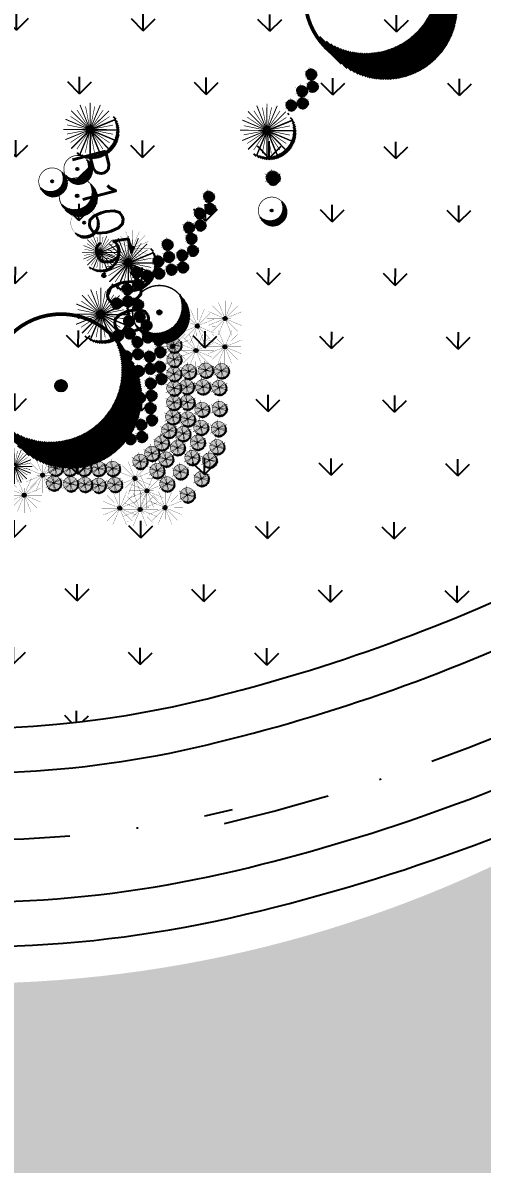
# Model space of a CAD drawing. Header units: millimetres. Extents: x -4430026 to 4783824, y 584 to 9593110.
# Drawn here: x 2369.2 to 2394.9, y 1651.7 to 1715.4 of the extents above; entities that cross this region are included whole.
import ezdxf

# ---------------------------------------------------------------- set-up
doc = ezdxf.new("R2010")
doc.units = ezdxf.units.MM
for name, pattern in [('DASHDOT', [1, 0.5, -0.25, 0, -0.25]), ('DASHED2', [0.375, 0.25, -0.125]), ('HIDDEN', [0.375, 0.25, -0.125]), ('HIDDEN2', [0.1875, 0.125, -0.0625])]:
    doc.linetypes.add(name, pattern=pattern)
for name, color, linetype in [('boundary filipe', 6, 'Continuous'), ('BOUNDARY VERDES', 92, 'Continuous'), ('Calçada', 1, 'Continuous'), ('COTAS', 8, 'Continuous'), ('PAI_aDEL', 72, 'Continuous'), ('PAI_aPRA', 72, 'Continuous'), ('PAI_hAGT', 72, 'Continuous'), ('PAI_hCYC', 72, 'Continuous'), ('PAI_hHEW', 72, 'Continuous'), ('PAI_hMOD', 72, 'Continuous'), ('PAI_hSCH', 72, 'Continuous'), ('PAI_pEUD', 72, 'Continuous'), ('PAI_pEUO', 72, 'Continuous'), ('PAI_pROL', 72, 'Continuous'), ('Projeção', 8, 'HIDDEN2'), ('QUADRA', 4, 'Continuous'), ('QUADRO', 8, 'Continuous'), ('TRANSPLANTADA RETIRADA', 12, 'Continuous')]:
    doc.layers.add(name, color=color, linetype=linetype)
doc.styles.add('ARIAL', font='arial.ttf', dxfattribs={"height": 0.25})
doc.styles.add('ROMANS', font='romans.shx')
doc.dimstyles.new('BOLA100', dxfattribs={"dimscale": 0, "dimtxt": 1.9, "dimasz": 0.18, "dimexe": 0.18, "dimexo": 0.063, "dimgap": 0, "dimtad": 1, "dimzin": 4, "dimdsep": 46, "dimtxsty": 'ROMANS', "dimcen": 0.09, "dimse1": 1, "dimse2": 1, "dimsd1": 1, "dimsd2": 1, "dimclrt": 256, "dimaunit": 1, "dimadec": 4, "dimazin": 0, "dimtfac": 1.2, "dimtix": 1, "dimtmove": 2, "dimatfit": 3, "dimfxl": 1, "dimtvp": 2, "dimtolj": 1, "dimtzin": 4, "dimarcsym": 0})
pattern_1 = [(135, (-4.583360688504172, -6.355571255532368), (-0.07071067811865477, -0.07071067811865475), [])]
pattern_2 = [(135, (-5.711749304183968, -5.473342448377267), (-0.07071067811865477, -0.07071067811865475), [])]

# ---------------------------------------------------------------- blocks, each defined once
blk = doc.blocks.new('HERBÁCEA.PROPOSTA')
at = {"linetype": 'Continuous'}
h = blk.add_hatch(color=62, dxfattribs=at)
h.set_gradient(color1=(153, 204, 0), color2=(214, 255, 153), rotation=45, tint=1, name='INVHEMISPHERICAL')
h.paths.add_polyline_path([(1.370730832554238, 1.401545546286798e-11, 1), (-1.370730832522263, 1.401545546286798e-11, 1)])
h = blk.add_hatch()
h.set_pattern_fill('_USER', color=250, scale=0.1, angle=135, style=0, pattern_type=0)
h.set_pattern_definition([(135, (2.347657517208757, -1.373341377209465), (-0.07071067811865477, -0.07071067811865475), [])])
h.paths.add_polyline_path([(1.630143381594891, -0.2464373997073665, 0.2075074498350588), (1.180310555066292, 0.7907863757973763, -0.1486542126403913), (1.420730832454607, 1.321736609050106e-10, -0.6563044809977713), (-0.9708980061399766, -1.037223775372569, 0.7411680364647207)])
h = blk.add_hatch(color=1)
h.dxf.hatch_style = 1
edge = h.paths.add_edge_path()
edge.add_ellipse((4.092726157978177e-12, 1.918465386552271e-12), major_axis=(0.05344804835450918, 0.05344804835450918), ratio=0.9999999994549118, start_angle=274.0370076065344, end_angle=454.0370076065344)
edge.add_ellipse((4.092726157978177e-12, 1.918465386552271e-12), major_axis=(0.05344804835450918, 0.05344804835450918), ratio=0.9999999994549118, start_angle=94.03700760653437, end_angle=274.0370076065344)
at = {"color": 98, "const_width": 0.08539512745788894}
for points in [[(3.410605131648481e-12, 2.245315045001917e-12), (-1.652824297163761, 0.7642446882133243)], [(3.410605131648481e-12, 2.017941369558685e-12), (-1.575721351692437, -0.9126885134436122)], [(3.410605131648481e-12, 2.245315045001917e-12), (-1.523260446510903, 0.3028927026570898)], [(3.410605131648481e-12, 2.017941369558685e-12), (-1.123779047769176, -1.072001412787898)], [(3.410605131648481e-12, 2.131628207280301e-12), (-0.5765647877838092, 1.442095497089753)], [(3.410605131648481e-12, 2.131628207280301e-12), (-0.2604488497665898, 1.802238745956373)], [(3.410605131648481e-12, 3.041122909053229e-12), (1.170220639441823, 1.021102361310767)], [(3.410605131648481e-12, 3.041122909053229e-12), (1.614652016166019, 0.8419008061951843)], [(3.410605131648481e-12, 2.160049916710705e-12), (0.1023823067559988, -1.818080296362496)], [(3.410605131648481e-12, 2.160049916710705e-12), (0.4486838805416937, -1.486858820660075)], [(3.410605131648481e-12, 2.131628207280301e-12), (1.74345344972312, -0.5256121853834941)], [(3.410605131648481e-12, 2.131628207280301e-12), (1.550649187059889, -0.08691073533842086)]]:
    blk.add_lwpolyline(points, dxfattribs=at)
at = {"color": 86, "linetype": 'DASHED2', "const_width": 0.1}
blk.add_lwpolyline([(-0.8658173642270413, 1.126426380345094, 0.8334990166775307), (0.4104475289861966, -1.360150331574204, 1.199761463410221), (-0.8658173642270413, 1.126426380345094, -2.592304421398197)], format="xyb", dxfattribs=at)
at = {"color": 1}
blk.add_circle((4.092726157978177e-12, 1.918465386552271e-12), 0.07558695486553682, dxfattribs=at)
blk = doc.blocks.new('PALMEIRA_PROPOSTA')
at = {"linetype": 'Continuous'}
h = blk.add_hatch(dxfattribs=at)
h.set_pattern_fill('_USER', color=250, scale=0.1680349678048515, angle=315, style=0, pattern_type=0)
h.set_pattern_definition([(315, (-2.759752643576576, -4.606280417879745), (0.1188186652112737, 0.1188186652112736), [])])
h.paths.add_polyline_path([(4.606280417880498, -0.4062804178796711, 0.2167655817345071), (3.166033061457028, 2.759752643582601, -0.1811803007978053), (4.200000000000045, 0, -0.643701983375483), (-2.759752643576576, -3.166033061462272, 0.6932216010114453)])
blk.add_hatch(color=1, dxfattribs=at).paths.add_polyline_path([(-0.4, 0, 1), (0.4, 0, 1)])
at = {"color": 98, "linetype": 'Continuous', "const_width": 0.15}
for points in [[(-1.607270415933272, 3.880294036547411), (-0.1530733729459826, 0.3695518130044917)], [(0, 4.199999999999967), (0, 0.3999999999999986)], [(1.607270415933272, 3.880294036547468), (0.1530733729459826, 0.3695518130045699)], [(-2.969848480983501, 2.969848480983444), (-0.2828427124745758, 0.2828427124746327)], [(2.969848480983728, 2.969848480983558), (0.2828427124745758, 0.2828427124746327)], [(-4.200000000000045, -5.684341886080801e-14), (-0.4000000000000909, -5.684341886080801e-14)], [(-3.880294036547411, 1.607270415933158), (-0.3695518130045912, 0.1530733729458476)], [(3.880294036547639, 1.607270415933669), (0.3695518130043638, 0.1530733729463094)], [(4.200000000000045, -5.684341886080801e-14), (0.4000000000000909, -5.684341886080801e-14)], [(-3.880294036547184, -1.607270415933499), (-0.3695518130043638, -0.1530733729461531)], [(-2.969848480983501, -2.969848480983558), (-0.2828427124745758, -0.2828427124746327)], [(-1.607270415933272, -3.880294036547411), (-0.1530733729459826, -0.3695518130044917)], [(0, -4.199999999999967), (0, -0.3999999999999986)], [(1.607270415933726, -3.880294036547241), (0.1530733729464373, -0.3695518130043425)], [(2.969848480983501, -2.969848480983558), (0.2828427124745758, -0.2828427124746327)], [(3.880294036547639, -1.607270415933101), (0.3695518130045912, -0.1530733729458404)]]:
    blk.add_lwpolyline(points, dxfattribs=at)
at = {"color": 96, "linetype": 'Continuous', "const_width": 0.1}
for points in [[(-0.7218341914597204, 3.628905537491853), (-0.07803612880638866, 0.3923141121612517)], [(0.7218341914597204, 3.628905537491853), (0.07803612880638866, 0.3923141121612517)], [(-3.076437565519427, 2.055609862172389), (-0.3325878449209085, 0.2222280932077751)], [(-2.055609862172332, 3.07643756551937), (-0.222228093207832, 0.3325878449209654)], [(2.05560986217256, 3.07643756551937), (0.222228093207832, 0.3325878449209654)], [(3.076437565519427, 2.055609862172389), (0.3325878449209085, 0.2222280932078888)], [(-3.628905537491846, 0.7218341914596635), (-0.3923141121613298, 0.07803612880633182)], [(3.628905537491846, 0.7218341914596635), (0.3923141121613298, 0.07803612880633182)], [(-3.628905537491846, -0.7218341914597772), (-0.3923141121613298, -0.0780361288064455)], [(-3.076437565519427, -2.055609862172503), (-0.3325878449209085, -0.2222280932078888)], [(-2.055609862172332, -3.076437565519484), (-0.222228093207832, -0.3325878449209654)], [(-0.7218341914597204, -3.628905537491853), (-0.07803612880638866, -0.3923141121612517)], [(0.7218341914597204, -3.628905537491853), (0.07803612880638866, -0.3923141121612517)], [(2.055609862172332, -3.07643756551937), (0.222228093207832, -0.3325878449209654)], [(3.076437565519427, -2.055609862172389), (0.3325878449209085, -0.2222280932077751)], [(3.628905537491846, -0.7218341914597772), (0.3923141121613298, -0.0780361288064455)]]:
    blk.add_lwpolyline(points, dxfattribs=at)
at = {"color": 98, "linetype": 'Continuous', "true_color": 0x001a00, "const_width": 0.15}
for points in [[(4.202124618651624, -0.06979593471066892), (0.4021246186516692, -0.06979593471066892)], [(3.915288052638743, 1.522220272488596), (0.4045458290954684, 0.06802322950123596)], [(-2.920891963595523, -3.022992908696779), (-0.2338861950865976, -0.3359871401878536)], [(-1.542341798166262, -3.9104686694983), (-0.08814475517897336, -0.3997264459553804)], [(0.07054112755872666, -4.199999999999967), (0.07054112755872666, -0.3999999999999986)], [(1.682805993431657, -3.847883843890031), (0.228608950444368, -0.3371416203471327)], [(2.91985880070979, -3.019590013364777), (0.2328530322008646, -0.3325842448558518)], [(3.85491508766404, -1.667666406111209), (0.344172864120992, -0.2134693631239486)]]:
    blk.add_lwpolyline(points, dxfattribs=at)
at = {"color": 1, "linetype": 'Continuous'}
blk.add_circle((0, 0), 0.4, dxfattribs=at)
blk = doc.blocks.new('PALMEIRA RETIRADA')
at = {"layer": 'TRANSPLANTADA RETIRADA', "linetype": 'Continuous'}
blk.add_hatch(color=256, dxfattribs=at).paths.add_polyline_path([(-0.4, 0, 1), (0.4, 0, 1)])
at = {"layer": 'TRANSPLANTADA RETIRADA', "linetype": 'HIDDEN', "const_width": 0.05}
for points in [[(-2.969848480983501, 2.969848480983444), (-0.2828427124745758, 0.2828427124746327)], [(-1.607270415933272, 3.880294036547411), (-0.1530733729459826, 0.3695518130044917)], [(0, 4.199999999999967), (0, 0.3999999999999986)], [(1.607270415933272, 3.880294036547468), (0.1530733729459826, 0.3695518130045699)], [(2.969848480983728, 2.969848480983558), (0.2828427124745758, 0.2828427124746327)], [(-4.200000000000045, -5.684341886080801e-14), (-0.4000000000000909, -5.684341886080801e-14)], [(-3.880294036547411, 1.607270415933158), (-0.3695518130045912, 0.1530733729458476)], [(3.880294036547639, 1.607270415933669), (0.3695518130043638, 0.1530733729463094)], [(4.200000000000045, -5.684341886080801e-14), (0.4000000000000909, -5.684341886080801e-14)], [(-3.880294036547184, -1.607270415933499), (-0.3695518130043638, -0.1530733729461531)], [(-2.969848480983501, -2.969848480983558), (-0.2828427124745758, -0.2828427124746327)], [(-1.607270415933272, -3.880294036547411), (-0.1530733729459826, -0.3695518130044917)], [(0, -4.199999999999967), (0, -0.3999999999999986)], [(1.607270415933726, -3.880294036547241), (0.1530733729464373, -0.3695518130043425)], [(2.969848480983501, -2.969848480983558), (0.2828427124745758, -0.2828427124746327)], [(3.880294036547639, -1.607270415933101), (0.3695518130045912, -0.1530733729458404)]]:
    blk.add_lwpolyline(points, dxfattribs=at)
at = {"layer": 'TRANSPLANTADA RETIRADA', "linetype": 'Continuous'}
blk.add_circle((0, 0), 0.4, dxfattribs=at)
blk = doc.blocks.new('ÁRVORE RETIRADA')
at = {"layer": 'TRANSPLANTADA RETIRADA'}
h = blk.add_hatch(dxfattribs=at)
h.set_pattern_fill('_USER', color=256, scale=0.1, angle=135, style=0, pattern_type=0)
h.set_pattern_definition(pattern_1)
h.paths.add_polyline_path([(6.0484811152985, -0.5150504994281135, 0.2047915192642046), (4.243467699661096, 3.70707730625513, -0.6060945436458858), (-0.5478533480372789, -5.473342448377267, -0.1930464130360828), (-4.583360688504172, -3.854949497956127, 0.7340404486873368)])
h = blk.add_hatch(color=256, dxfattribs=at)
h.dxf.hatch_style = 1
h.paths.add_polyline_path([(-1.023574025393461, 0.3671783077271442, 1), (-0.07213267068109552, 0.3671783077271442, 1)])
at = {"layer": 'TRANSPLANTADA RETIRADA', "linetype": 'DASHED2', "const_width": 0.1}
blk.add_lwpolyline([(-0.5478533480372789, 6.207699063831555, 0.9999999999999999), (-0.5478533480372789, -5.473342448377267, 0.9999999999999999), (-0.5478533480372789, 6.207699063831555, -3.167262399809778)], format="xyb", dxfattribs=at)
at = {"layer": 'TRANSPLANTADA RETIRADA'}
blk.add_circle((-0.547853348037278, 0.3671783077271442), 0.4757206773561826, dxfattribs=at)
blk = doc.blocks.new('ÁRVORE PROPOSTA')
h = blk.add_hatch()
h.set_pattern_fill('_USER', color=86, scale=0.1, angle=135, style=0, pattern_type=0)
h.set_pattern_definition(pattern_2)
h.paths.add_polyline_path([(3.733693777297503, 4.339587767491594, -0.1221331308694917), (4.410318577255339, 1.61087721915915, -0.6818015880626355), (-5.711749304183968, -2.361532240604674, 0.2780158331345322), (-0.5478533480372789, -5.473342448377267, 0.65472501460559)])
h = blk.add_hatch()
h.set_pattern_fill('_USER', color=250, scale=0.1, angle=135, style=0, pattern_type=0)
h.set_pattern_definition(pattern_1)
h.paths.add_polyline_path([(6.0484811152985, -0.5150504994281135, 0.2047915192642046), (4.243467699661096, 3.70707730625513, -0.6060945436458858), (-0.5478533480372789, -5.473342448377267, -0.1930464130360828), (-4.583360688504172, -3.854949497956127, 0.7340404486873368)])
h = blk.add_hatch(color=1)
h.dxf.hatch_style = 1
h.paths.add_polyline_path([(-1.023574025393461, 0.3671783077271442, 1), (-0.07213267068109552, 0.3671783077271442, 1)])
at = {"color": 98, "linetype": 'DASHED2', "ltscale": 0.5, "const_width": 0.3}
blk.add_lwpolyline([(-0.5478533480372789, 6.207699063831555, 0.9999999999999999), (-0.5478533480372789, -5.473342448377267, 0.9999999999999999), (-0.5478533480372789, 6.207699063831555, -3.167262399809778)], format="xyb", dxfattribs=at)
at = {"color": 1}
blk.add_circle((-0.547853348037278, 0.3671783077271442), 0.4757206773561826, dxfattribs=at)
blk = doc.blocks.new('ÁRVORE RELOCADA')
h = blk.add_hatch()
h.set_pattern_fill('_USER', color=86, scale=0.1, angle=135, style=0, pattern_type=0)
h.set_pattern_definition(pattern_2)
h.paths.add_polyline_path([(3.733693777297503, 4.339587767491594, -0.1221331308694917), (4.410318577255339, 1.61087721915915, -0.6818015880626355), (-5.711749304183968, -2.361532240604674, 0.2780158331345322), (-0.5478533480372789, -5.473342448377267, 0.65472501460559)])
h = blk.add_hatch()
h.set_pattern_fill('_USER', color=250, scale=0.1, angle=135, style=0, pattern_type=0)
h.set_pattern_definition(pattern_1)
h.paths.add_polyline_path([(6.0484811152985, -0.5150504994281135, 0.2047915192642046), (4.243467699661096, 3.70707730625513, -0.6060945436458858), (-0.5478533480372789, -5.473342448377267, -0.1930464130360828), (-4.583360688504172, -3.854949497956127, 0.7340404486873368)])
at = {"color": 98, "linetype": 'DASHED2', "ltscale": 0.5, "const_width": 0.3}
blk.add_lwpolyline([(-0.5478533480372789, 6.207699063831555, 0.9999999999999999), (-0.5478533480372789, -5.473342448377267, 0.9999999999999999), (-0.5478533480372789, 6.207699063831555, -3.167262399809778)], format="xyb", dxfattribs=at)
at = {"color": 1}
blk.add_circle((-0.547853348037278, 0.3671783077271442), 0.4757206773561826, dxfattribs=at)
blk = doc.blocks.new('PALMEIRA TRANSPLANTADA')
at = {"color": 98, "linetype": 'Continuous', "const_width": 0.03569382278166788}
for points in [[(-0.7067016357909779, 0.7067016357908571), (-0.0673049176944005, 0.06730491769437208)], [(-0.3824641692569912, 0.9233501845419099), (-0.03642515897695375, 0.08793811281351083)], [(0, 0.9994270378866901), (0, 0.09518352741778102)], [(0.3824641692569912, 0.923350184541917), (0.03642515897695375, 0.08793811281352504)], [(0.7067016357909779, 0.7067016357908855), (0.0673049176944005, 0.06730491769437208)], [(-0.9994270378867895, -1.4210854715202e-14), (-0.09518352741770286, -1.4210854715202e-14)], [(-0.9233501845419596, 0.382464169256906), (-0.08793811281361741, 0.03642515897681164)], [(0.9233501845419596, 0.3824641692570268), (0.08793811281339003, 0.03642515897691823)], [(0.9994270378867895, -1.4210854715202e-14), (0.09518352741770286, -1.4210854715202e-14)], [(-0.9233501845419596, -0.3824641692569841), (-0.08793811281339003, -0.0364251589768827)], [(-0.7067016357909779, -0.7067016357908855), (-0.0673049176944005, -0.06730491769437208)], [(-0.3824641692569912, -0.9233501845419099), (-0.03642515897695375, -0.08793811281351083)], [(0, -0.9994270378866901), (0, -0.09518352741778102)], [(0.3824641692569912, -0.9233501845418672), (0.03642515897695375, -0.0879381128134753)], [(0.7067016357909779, -0.7067016357908855), (0.0673049176944005, -0.06730491769437208)], [(0.9233501845419596, -0.3824641692568918), (0.08793811281361741, -0.03642515897680454)]]:
    blk.add_lwpolyline(points, dxfattribs=at)
at = {"color": 96, "linetype": 'Continuous', "const_width": 0.02379588185444526}
for points in [[(-0.4891504941908806, 0.7320654484167619), (-0.05288113450706078, 0.07914221063963822)], [(-0.1717668113847139, 0.8635300743109795), (-0.01856938501464356, 0.09335460262821016)], [(0.1717668113847139, 0.8635300743109795), (0.01856938501464356, 0.09335460262821016)], [(0.4891504941908806, 0.7320654484167619), (0.05288113450706078, 0.07914221063963822)], [(-0.8635300743110292, 0.1717668113847282), (-0.09335460262832385, 0.01856938501453698)], [(-0.7320654484167335, 0.4891504941908664), (-0.07914221063970217, 0.05288113450711052)], [(0.7320654484167335, 0.4891504941908664), (0.07914221063970217, 0.05288113450713894)], [(0.8635300743110292, 0.1717668113847282), (0.09335460262832385, 0.01856938501453698)], [(-0.8635300743110292, -0.1717668113847566), (-0.09335460262832385, -0.0185693850145654)], [(-0.7320654484167335, -0.4891504941908948), (-0.07914221063970217, -0.05288113450713894)], [(-0.4891504941908806, -0.7320654484167903), (-0.05288113450706078, -0.07914221063963822)], [(-0.1717668113847139, -0.8635300743109795), (-0.01856938501464356, -0.09335460262821016)], [(0.1717668113847139, -0.8635300743109795), (0.01856938501464356, -0.09335460262821016)], [(0.4891504941908806, -0.7320654484167619), (0.05288113450706078, -0.07914221063963822)], [(0.7320654484167335, -0.4891504941908664), (0.07914221063970217, -0.05288113450711052)], [(0.8635300743110292, -0.1717668113847566), (0.09335460262832385, -0.0185693850145654)]]:
    blk.add_lwpolyline(points, dxfattribs=at)
at = {"color": 98, "linetype": 'Continuous', "true_color": 0x001a00, "const_width": 0.03569382278166788}
for points in [[(0.9999326096308323, -0.01660855816295737), (0.09568909916197299, -0.01660855816295737)], [(0.9316773192672372, 0.3622257376058045), (0.09626524753866761, 0.01618672732568882)], [(-0.695052000753094, -0.7193478210217421), (-0.05565528265674402, -0.07995110292522867)], [(-0.3670138320833303, -0.9305305045489121), (-0.0209748218032928, -0.09511843282051302)], [(0.01678588337267684, -0.9994270378866901), (0.01678588337267684, -0.09518352741778102)], [(0.4004385260366234, -0.9156378933883573), (0.0543995157563586, -0.08022582165996539)], [(0.6948061505336227, -0.7185380720689096), (0.05540943243704533, -0.07914135397239619)], [(0.9173110398496647, -0.3968359277244957), (0.08189896812132247, -0.05079691744440851)]]:
    blk.add_lwpolyline(points, dxfattribs=at)
at = {"color": 1, "linetype": 'Continuous'}
blk.add_circle((0, 0), 0.09518352741778102, dxfattribs=at)
blk = doc.blocks.new('*D13830')
at = {"layer": 'DEFPOINTS', "color": 0, "linetype": 'ByBlock'}
for p in [(2313.498413841652, 1826.965987611922), (2313.498413841652, 1826.965987611922), (2325.735275233671, 1815.458537319741), (2469.54940471837, 1750.140164927252), (2421.146147591151, 1690.391483778354)]:
    blk.add_point(p, dxfattribs=at)
at = {"layer": 'COTAS', "linetype": 'ByBlock', "insert": (2325.676633990672, 1817.110155088195), "char_height": 1.9, "attachment_point": 5, "rotation": 51.01675647348165, "style": 'ROMANS'}
blk.add_mtext('\\A1;25°32\'36"', dxfattribs=at)
blk = doc.blocks.new('*D13832')
at = {"layer": 'DEFPOINTS', "color": 0, "linetype": 'ByBlock'}
for p in [(2356.194095674213, 1772.891368341893), (2366.084057769082, 1731.262910081786), (2363.247039493007, 1720.987384943292), (2335.133841922003, 1677.295111292293), (2380.464141940018, 1670.734798047783)]:
    blk.add_point(p, dxfattribs=at)
at = {"layer": 'COTAS', "linetype": 'ByBlock', "insert": (2364.719212865974, 1721.832136484662), "char_height": 1.9, "attachment_point": 5, "rotation": 351.76518691993925, "style": 'ROMANS'}
blk.add_mtext('\\A1;43°11\'54"', dxfattribs=at)
blk = doc.blocks.new('*D13834')
at = {"layer": 'DEFPOINTS', "color": 0, "linetype": 'ByBlock'}
for p in [(2356.194095674214, 1772.891368341892), (2382.387961083772, 1671.211078143121)]:
    blk.add_point(p, dxfattribs=at)
at = {"layer": 'COTAS', "linetype": 'ByBlock', "insert": (2374.160064748373, 1703.150422490664), "char_height": 1.9, "attachment_point": 5, "rotation": 284.4458786804204, "style": 'ROMANS'}
blk.add_mtext('\\A1;R105.00', dxfattribs=at)
blk = doc.blocks.new('*D13836')
at = {"layer": 'DEFPOINTS', "color": 0, "linetype": 'ByBlock'}
for p in [(2313.635036900101, 1826.948435553001), (2424.147150045517, 1692.808535269224)]:
    blk.add_point(p, dxfattribs=at)
at = {"layer": 'COTAS', "linetype": 'ByBlock', "insert": (2405.11880350582, 1715.905193497468), "char_height": 1.9, "attachment_point": 5, "rotation": 309.48364671104315, "style": 'ROMANS'}
blk.add_mtext('\\A1;R173.80', dxfattribs=at)
blk = doc.blocks.new('*D13840')
at = {"layer": 'DEFPOINTS', "color": 0, "linetype": 'ByBlock'}
for p in [(2355.91375582339, 1759.622127947549), (2462.720606321144, 1753.501515720578), (2403.111678363933, 1634.245605662783), (2401.871396971755, 1627.749920416366), (2401.871396971755, 1627.749920416366)]:
    blk.add_point(p, dxfattribs=at)
at = {"layer": 'COTAS', "linetype": 'ByBlock', "insert": (2402.317717952904, 1635.481034809188), "char_height": 1.9, "attachment_point": 5, "rotation": 356.69595420541566, "style": 'ROMANS'}
blk.add_mtext('\\A1;45°2\'6"', dxfattribs=at)
blk = doc.blocks.new('*D8672')
at = {"layer": 'DEFPOINTS', "color": 0, "linetype": 'ByBlock'}
for p in [(2355.91375582339, 1759.622127947549), (2462.720606321144, 1753.501515720578), (2403.111678363933, 1634.245605662783), (2401.871396971755, 1627.749920416366), (2401.871396971755, 1627.749920416366)]:
    blk.add_point(p, dxfattribs=at)
at = {"layer": 'COTAS', "linetype": 'ByBlock', "insert": (2402.317717952904, 1635.481034809188), "char_height": 1.9, "attachment_point": 5, "rotation": 356.69595420541566, "style": 'ROMANS'}
blk.add_mtext('\\A1;45°2\'6"', dxfattribs=at)

msp = doc.modelspace()

# ---------------------------------------------------------------- hatches: boundary and pattern name
at = {"layer": 'BOUNDARY VERDES'}
h = msp.add_hatch(dxfattribs=at)
h.set_pattern_fill('GRASS', color=256, scale=4.999999999999999, angle=-0.271419311709254, style=0)
h.set_pattern_definition([(89.72858068829075, (2280.283722683503, 1676.523522684484), (-3.518745905737032, 3.55224256458761), [0.9374999999999998, -6.133567814999997]), (44.72858068829074, (2280.283722683503, 1676.523522684484), (-3.518745906665342, 3.552242565524756), [0.9375, -4.0625]), (134.7285806882907, (2280.283722683503, 1676.523522684484), (-3.552242565524756, -3.518745906665342), [0.9375, -4.0625])])
edge = h.paths.add_edge_path()
edge.add_arc((2287.467935008624, 1720.770111424409), 6.999999999998331, 109.5127114818117, 240.1659820360197)
edge.add_line((2283.985511393603, 1714.697819784054), (2338.616265537033, 1683.367402932646))
edge.add_arc((2366.084057769093, 1731.262910081803), 55.21285371341072, 240.1659820360033, 283.3643918039398)
edge.add_arc((2356.194095685964, 1772.891368348577), 98.00000000378839, 283.3643917963553, 308.2133125277693)
edge.add_arc((2313.635036900899, 1826.948435552323), 166.7999999989987, 308.2133125354215, 330.2663390335434)
edge.add_arc((2455.86917561776, 1745.708729846647), 2.999999999999443, 330.2663390334639, 424.8375860848474)
edge.add_arc((2402.083193093478, 1631.212799421599), 129.4999999999985, 64.83758608479731, 109.223542708605)
edge.add_arc((7498.464058640437, -12984.26011033184), 15608.03824824714, 109.2235427086012, 109.5127114817995)
at = {"layer": 'QUADRO'}
h = msp.add_hatch(dxfattribs=at)
h.set_pattern_fill('SWAMP', color=256, scale=3, angle=-0.271419311709254, style=0)
h.set_pattern_definition([(359.7285806882908, (2314.962289459278, 1512.184242260579), (1.512290627846155, 2.590941343353896), [0.3749999999999999, -2.624999999999999]), (89.72858068829075, (2315.149787355466, 1512.183354046281), (-1.487675711180358, 2.605152772129847), [0.1874999999999999, -5.008652417999998]), (89.72858068829075, (2315.196661829514, 1512.183131992706), (-1.487675711180358, 2.605152772129847), [0.15, -5.046152417999998]), (89.72858068829075, (2315.102912881419, 1512.183576099855), (-1.487675711180358, 2.605152772129847), [0.15, -5.046152417999998]), (59.72858068829074, (2315.243536303561, 1512.182909939132), (-1.487675709136776, 2.605152773296837), [0.12, -2.879999999999999]), (119.7285806882907, (2315.056038407371, 1512.18379815343), (-2.999966336982931, 0.01421142994294143), [0.1199999999999999, -2.879999999999998])])
edge = h.paths.add_edge_path()
edge.add_arc((2414.736790952002, 1654.181949647824), 3.5, 359.7285806792682, 390.4099394316463)
edge.add_line((2417.755281502649, 1655.953591483991), (2408.506870191743, 1671.710863400122))
edge.add_arc((2405.4883796411, 1669.939221563948), 3.499999999999661, 30.40993943179422, 122.7945249748102)
edge.add_arc((2365.969663456599, 1731.273136269708), 69.46285371341256, 239.88824450626572, 302.79452497481094, ccw=False)
edge.add_arc((2329.365058411116, 1668.156728644835), 3.500000000000169, 59.88824450630291, 150.1659820358404)
edge.add_line((2326.328912590943, 1669.897940452356), (2316.08040006364, 1652.027639815429))
edge.add_arc((2319.116545883818, 1650.286428007916), 3.500000000000008, 150.1659820359734, 179.7285806796255)
edge.add_line((2315.616585154955, 1650.303008008684), (2314.98081466465, 1516.094826721756))
edge.add_arc((2318.480775393512, 1516.078246720988), 3.5, 179.7285806796255, 269.4824635404759)
edge.add_line((2318.449161320153, 1512.57838950242), (2414.04686182455, 1511.714859212961))
edge.add_arc((2414.078475897912, 1515.214716431527), 3.499999999997816, 269.482463540446, 359.7285806792682)
edge.add_line((2417.578436626773, 1515.198136430737), (2418.236751680863, 1654.165369647034))

# ---------------------------------------------------------------- linework, layer by layer
at = {"layer": 'boundary filipe', "elevation": 2.439200347918005}
msp.add_lwpolyline([(2314.964305731651, 1512.609868066645), (2315.620959991332, 1651.226515535691), (2329.171304025516, 1674.854209894225, 0.2060179376468679), (2381.666087088535, 1665.675615518957, 0.06060371222541757), (2406.629182329008, 1674.910033206917), (2418.241300110882, 1655.125521980079), (2417.561785252286, 1511.683109047119), (2314.964305731651, 1512.609868066645)], format="xyb", close=True, dxfattribs=at)
msp.add_lwpolyline([(2314.964305731651, 1512.609868066645), (2315.620959991332, 1651.226515535691), (2329.171304025516, 1674.854209894225, 0.2060179376468679), (2381.666087088535, 1665.675615518957, 0.06060371222541757), (2406.629182329008, 1674.910033206917), (2418.241300110882, 1655.125521980079), (2417.561785252286, 1511.683109047119), (2314.964305731651, 1512.609868066645)], format="xyb", close=True, dxfattribs=at)
at = {"layer": 'Calçada'}
for centre, radius, start, end in [((2356.194095686296, 1772.891368347884, 2.439200347918005), 100.5000000030376, 283.3643917964409, 308.2133125278972), ((2366.084057769091, 1731.262910081803, 2.439200347918005), 57.71285371340983, 240.1659820359947, 283.3643918039456), ((2366.084057769091, 1731.262910081803, 2.439200347918005), 57.71285371340983, 240.1659820359947, 283.3643918039456), ((2356.194095686296, 1772.891368347884, 2.439200347918005), 107.7000000030376, 283.3643917964409, 295.5665347045679), ((2366.084057769091, 1731.262910081803, 2.439200347918005), 64.91285371340982, 239.7959252417139, 283.3643918039456), ((2366.084057769091, 1731.262910081803, 2.439200347918005), 64.91285371340982, 239.7959252417139, 283.3643918039456)]:
    msp.add_arc(centre, radius, start, end, dxfattribs=at)
at = {"layer": 'Projeção', "linetype": 'DASHDOT', "ltscale": 12}
msp.add_arc((2356.194095674218, 1772.891368341891, 2.439200347918005), 104.9999999999992, 283.3643918039456, 308.2133125353145, dxfattribs=at)
at = {"layer": 'Projeção', "linetype": 'DASHDOT', "ltscale": 15}
msp.add_arc((2366.531797948167, 1732.043633292704, 2.439200347918005), 62.21285371340987, 240.1659820359947, 283.3643918039456, dxfattribs=at)
msp.add_arc((2366.531797948167, 1732.043633292704, 2.439200347918005), 62.21285371340987, 240.1659820359947, 283.3643918039456, dxfattribs=at)
at = {"layer": 'QUADRA', "elevation": 2.439200347918005}
for points in [[(2285.129823128825, 1727.368083297456, 0.641084863919711), (2283.985511393603, 1714.697819784054), (2338.616265537033, 1683.367402932646, 0.1907530110363644), (2378.846138855735, 1677.545236067412, 0.1088507454420187), (2416.816010797485, 1695.891476082717, 0.09652257033183735), (2458.474196473394, 1744.220823148728, 0.4377793754152368), (2457.144732515567, 1748.424048354751, 0.1961285663192839), (2359.444714478535, 1753.492029634268, 0.001261737466119218)], [(2285.129823128825, 1727.368083297456, 0.641084863919711), (2283.985511393603, 1714.697819784054), (2338.616265537033, 1683.367402932646, 0.1907530110363644), (2378.846138855735, 1677.545236067412, 0.1088507454420187), (2416.816010797485, 1695.891476082717, 0.09652257033183735), (2458.474196473394, 1744.220823148728, 0.4377793754152368), (2457.144732515567, 1748.424048354751, 0.1961285663192839), (2359.444714478535, 1753.492029634268, 0.001261737466119218)], [(2314.964305731651, 1512.609868066645), (2315.620959991332, 1651.226515535691), (2329.171304025516, 1674.854209894225, 0.2060179376468679), (2381.666087088535, 1665.675615518957, 0.06060371222541757), (2406.629182329008, 1674.910033206917), (2418.241300110882, 1655.125521980079), (2417.561785252286, 1511.683109047119), (2314.964305731651, 1512.609868066645)], [(2314.964305731651, 1512.609868066645), (2315.620959991332, 1651.226515535691), (2329.171304025516, 1674.854209894225, 0.2060179376468679), (2381.666087088535, 1665.675615518957, 0.06060371222541757), (2406.629182329008, 1674.910033206917), (2418.241300110882, 1655.125521980079), (2417.561785252286, 1511.683109047119), (2314.964305731651, 1512.609868066645)]]:
    msp.add_lwpolyline(points, format="xyb", close=True, dxfattribs=at)

# ---------------------------------------------------------------- block references
at = {"xscale": 0.2380952380953897, "yscale": 0.2380952380954113, "zscale": 0.2380952380954113, "rotation": 359.7285806882895}
msp.add_blockref('PALMEIRA RETIRADA', (2375.330962139853, 1702.838638831355, 83.19163634564698), dxfattribs=at)
at = {"layer": 'PAI_aDEL', "xscale": 0.6848704365638772, "yscale": 0.6848704365656886, "zscale": 0.6848704365638696, "rotation": 359.7285806882847}
for p in [(2389.337146430088, 1716.588111821074, 2.439200347918005), (2371.71843942816, 1694.904375310588, 83.19163634564698)]:
    msp.add_blockref('ÁRVORE PROPOSTA', p, dxfattribs=at)
at = {"layer": 'PAI_aPRA', "xscale": 0.2568264137116242, "yscale": 0.2568264137116785, "zscale": 0.2568264137116785, "rotation": 359.7285806882976}
msp.add_blockref('ÁRVORE PROPOSTA', (2376.974027514969, 1699.158230515485, 83.19163634564698), dxfattribs=at)
at = {"layer": 'PAI_hAGT', "xscale": 0.2111589282976898, "yscale": 0.2111589282976638, "zscale": 0.2111589282976638, "rotation": 359.7285806882957}
for p in [(2385.291680876273, 1712.547485497281, 83.19163634564698), (2384.778261906934, 1711.618702652337, 83.19163634564698), (2385.374634106402, 1711.874112642445, 83.19163634564698), (2384.822059110112, 1710.945515287278, 83.19163634564698), (2384.181908906015, 1710.822279032302, 83.19163634564698), (2379.579680682084, 1705.727122547166, 83.19163634564698), (2379.066261712745, 1704.798339702222, 83.19163634564698), (2379.662633912214, 1705.05374969233, 83.19163634564698), (2378.469908711826, 1704.001916082188, 83.19163634564698), (2379.110058915923, 1704.125152337163, 83.19163634564698), (2378.603317350041, 1703.390237474857, 83.19163634564698), (2377.268716920873, 1703.052221243082, 83.19163634564698), (2378.686270580171, 1702.716864620021, 83.19163634564698), (2376.755297951533, 1702.123438398138, 83.19163634564698), (2377.351670151003, 1702.378848388246, 83.19163634564698), (2378.089898380703, 1702.461454629913, 83.19163634564698), (2375.537647938976, 1701.499414791703, 83.19163634564698), (2376.799095154712, 1701.450251033079, 83.19163634564698), (2377.493545379783, 1701.665031009878, 83.19163634564698), (2378.13369558388, 1701.788267264854, 83.19163634564698), (2375.620601169106, 1700.826041936867, 83.19163634564698), (2376.158944950615, 1701.327014778104, 83.19163634564698), (2375.024228969636, 1700.570631946759, 83.19163634564698), (2374.427875968718, 1699.774208326725, 83.19163634564698), (2375.068026172815, 1699.897444581701, 83.19163634564698), (2375.624147463534, 1699.709764267798, 83.19163634564698), (2375.707100693664, 1699.036391412963, 83.19163634564698), (2375.110728494195, 1698.780981422854, 83.19163634564698), (2376.093552433162, 1698.557663821555, 83.19163634564698), (2374.514375493276, 1697.98455780282, 83.19163634564698), (2375.154525697373, 1698.107794057796, 83.19163634564698), (2375.580133463823, 1697.628880976611, 83.19163634564698), (2376.176505663292, 1697.884290966719, 83.19163634564698), (2376.780378717434, 1697.735134173533, 83.19163634564698), (2375.623930667, 1696.955693611552, 83.19163634564698), (2376.863331947564, 1697.061761318697, 83.19163634564698), (2374.983780462903, 1696.832457356576, 83.19163634564698), (2376.266959748094, 1696.806351328588, 83.19163634564698), (2375.670606747176, 1696.009927708554, 83.19163634564698), (2376.310756951272, 1696.13316396353, 83.19163634564698), (2376.844268038575, 1696.241916473855, 83.19163634564698), (2376.330849069236, 1695.313133628911, 83.19163634564698), (2376.927221268706, 1695.568543619019, 83.19163634564698), (2375.734496068317, 1694.516710008876, 83.19163634564698), (2376.374646272414, 1694.639946263852, 83.19163634564698), (2376.315544855472, 1693.937942586958, 83.19163634564698), (2376.398498085602, 1693.264569732122, 83.19163634564698), (2375.802125886133, 1693.009159742014, 83.19163634564698), (2375.205772885213, 1692.21273612198, 83.19163634564698), (2375.84592308931, 1692.335972376955, 83.19163634564698)]:
    msp.add_blockref('HERBÁCEA.PROPOSTA', p, dxfattribs=at)
at = {"layer": 'PAI_hCYC', "color": 2, "xscale": 0.3550421296895795, "yscale": 0.3550421296895365, "zscale": 0.3550421296895365, "rotation": 359.7285806882999}
for p in [(2375.089991526963, 1702.021975787138, 83.19163634564698), (2373.563350210749, 1699.147152877778, 83.19163634564698)]:
    msp.add_blockref('PALMEIRA_PROPOSTA', p, dxfattribs=at)
at = {"layer": 'PAI_hHEW', "xscale": 0.2815772227386412, "yscale": 0.2815772227386333, "zscale": 0.2815772227386333, "rotation": 359.7285806882768}
for p in [(2377.655250119146, 1697.427550119249, 83.19163634564698), (2377.651459974275, 1696.627468212355, 83.19163634564698), (2377.647669829404, 1695.827386305461, 83.19163634564698), (2378.477512304182, 1695.96066799006, 83.19163634564698), (2379.416451031046, 1696.026539326305, 83.19163634564698), (2380.307998161005, 1695.998879687593, 83.19163634564698), (2377.643879684532, 1695.027304398569, 83.19163634564698), (2378.355399251265, 1695.110026408041, 83.19163634564698), (2379.260471003111, 1695.102043712469, 83.19163634564698), (2380.162763682673, 1695.062034224671, 83.19163634564698), (2378.383641036151, 1694.245228625567, 83.19163634564698), (2377.640089545435, 1694.227222491648, 83.19163634564698), (2379.211389169624, 1693.843105086187, 83.19163634564698), (2380.180685992304, 1693.890043146937, 83.19163634564698), (2377.584849244876, 1693.430045943841, 83.19163634564698), (2378.411543431959, 1693.30878861079, 83.19163634564698), (2377.355826576335, 1692.664798732474, 83.19163634564698), (2378.159844172187, 1692.492058465738, 83.19163634564698), (2379.152776169413, 1692.842500120092, 83.19163634564698), (2380.12843374217, 1692.765267567809, 83.19163634564698), (2376.959261556033, 1691.97140788895, 83.19163634564698), (2377.847909574793, 1691.707084159804, 163.944072343376), (2378.965650467446, 1692.003935594311, 83.19163634564698), (2380.05326285468, 1691.757781584482, 83.19163634564698), (2376.415809707715, 1691.38598943539, 83.19163634564698), (2377.197925601095, 1691.070039877675, 163.944072343376), (2378.659926555272, 1691.155179307608, 83.19163634564698), (2371.022748951805, 1690.559091708221, 83.19163634564698), (2371.822830858699, 1690.555301563349, 83.19163634564698), (2372.622912765592, 1690.551511418478, 83.19163634564698), (2373.422994672486, 1690.547721273606, 83.19163634564698), (2374.223080812021, 1690.545373518838, 83.19163634564698), (2375.753777316602, 1690.939035533595, 83.19163634564698), (2376.702050384341, 1690.42622946066, 163.944072343376), (2379.62733003631, 1691.009776801127, 83.19163634564698), (2378.00512286603, 1690.361194482185, 83.19163634564698), (2379.176615703796, 1689.980633635594, 83.19163634564698), (2370.939047307854, 1689.738400835221, 83.19163634564698), (2371.877430836709, 1689.687072460492, 83.19163634564698), (2372.675132137321, 1689.659857387875, 83.19163634564698), (2373.425774949736, 1689.609429035398, 83.19163634564698), (2374.341128872313, 1689.651965234676, 83.19163634564698), (2377.255673516986, 1689.685486194223, 163.944072343376), (2378.397922453751, 1689.070235853891, 83.19163634564698)]:
    msp.add_blockref('HERBÁCEA.PROPOSTA', p, dxfattribs=at)
at = {"layer": 'PAI_hMOD', "xscale": 0.2666666667665222, "yscale": 0.2666666667664686, "zscale": 0.2666666667664686, "rotation": 359.7285806883148}
msp.add_blockref('HERBÁCEA.PROPOSTA', (2383.160476244389, 1706.773474017268, 83.19163634564698), dxfattribs=at)
at = {"layer": 'PAI_hSCH'}
for name, p, xscale, yscale, zscale, rotation in [('ÁRVORE RELOCADA', (2372.321863672957, 1707.20597385555, 83.19163634564698), 0.1284132068558121, 0.1284132068558392, 0.1284132068558392, 359.7285806882976), ('ÁRVORE PROPOSTA', (2370.918563381364, 1706.512613709874, 83.19163634564698), 0.1284132068558121, 0.1284132068558392, 0.1284132068558392, 359.7285806882976), ('ÁRVORE PROPOSTA', (2372.338133777593, 1705.690162925855, 83.19163634564698), 0.171217609140514, 0.1712176091405126, 0.1712176091405126, 359.728580688322), ('ÁRVORE PROPOSTA', (2383.179301784123, 1704.884876518215, 83.19163634564698), 0.1284132068558121, 0.1284132068558392, 0.1284132068558392, 359.7285806882976)]:
    msp.add_blockref(name, p, dxfattribs=dict(at, xscale=xscale, yscale=yscale, zscale=zscale, rotation=rotation))
at = {"layer": 'PAI_pEUD', "color": 2, "xscale": 0.2380952380953897, "yscale": 0.2380952380954113, "zscale": 0.2380952380954113, "rotation": 359.7285806882895}
msp.add_blockref('PALMEIRA_PROPOSTA', (2373.516060168672, 1702.600186965938, 83.19163634564698), dxfattribs=at)
at = {"layer": 'PAI_pEUO', "color": 2, "rotation": 359.7285806882945}
msp.add_blockref('PALMEIRA TRANSPLANTADA', (2368.742532658199, 1690.669894661954, 83.19163634564698), dxfattribs=at)
at = {"layer": 'PAI_pROL', "color": 2, "xscale": 0.3550421296895795, "yscale": 0.3550421296895365, "zscale": 0.3550421296895365, "rotation": 359.7285806882999}
for p in [(2372.963341904865, 1709.449342935245, 83.19163634564698), (2382.836218659399, 1709.40292556806, 83.19163634564698)]:
    msp.add_blockref('PALMEIRA_PROPOSTA', p, dxfattribs=at)
at = {"layer": 'TRANSPLANTADA RETIRADA'}
for name, p, xscale, yscale, zscale, rotation in [('ÁRVORE RETIRADA', (2372.707647756051, 1704.204112659354, 83.19163634564698), 0.1284132068558121, 0.1284132068558392, 0.1284132068558392, 359.7285806882976), ('PALMEIRA RETIRADA', (2380.502290521345, 1698.905945265225, -78.31323564981098), 0.2380952380953897, 0.2380952380954113, 0.2380952380954113, 359.7285806882895), ('PALMEIRA RETIRADA', (2378.955868163792, 1698.492538333358, -78.31323564981098), 0.2380952380953897, 0.2380952380954113, 0.2380952380954113, 359.7285806882895), ('PALMEIRA RETIRADA', (2377.581446323415, 1697.342053136085, -78.31323564981098), 0.2380952380953897, 0.2380952380954113, 0.2380952380954113, 359.7285806882895), ('PALMEIRA RETIRADA', (2378.879166100233, 1697.125544592982, -78.31323564981098), 0.2380952380953897, 0.2380952380954113, 0.2380952380954113, 359.7285806882895), ('PALMEIRA RETIRADA', (2380.494816678662, 1697.328251929463, -78.31323564981098), 0.2380952380953897, 0.2380952380954113, 0.2380952380954113, 359.7285806882895), ('PALMEIRA RETIRADA', (2372.425591108372, 1691.151803056161, 83.19163634564698), 0.2380952380953897, 0.2380952380954113, 0.2380952380954113, 359.7285806882895), ('PALMEIRA RETIRADA', (2370.313056678579, 1690.17581827182, 2.439200347918005), 0.2380952380953897, 0.2380952380954113, 0.2380952380954113, 359.7285806882895), ('PALMEIRA RETIRADA', (2375.470134801863, 1689.994578961342, 2.439200347918005), 0.2380952380953897, 0.2380952380954113, 0.2380952380954113, 359.7285806882895), ('PALMEIRA RETIRADA', (2369.290412183591, 1689.05746588493, 2.439200347918005), 0.2380952380953897, 0.2380952380954113, 0.2380952380954113, 359.7285806882895), ('PALMEIRA RETIRADA', (2376.140080850689, 1689.293356561674, 83.19163634564698), 0.2380952380953897, 0.2380952380954113, 0.2380952380954113, 359.7285806882895), ('PALMEIRA RETIRADA', (2374.620703605495, 1688.32569696185, 83.19163634564698), 0.2380952380953897, 0.2380952380954113, 0.2380952380954113, 359.7285806882895), ('PALMEIRA RETIRADA', (2375.757165834631, 1688.255609317571, -78.31323564981098), 0.2380952380953897, 0.2380952380954113, 0.2380952380954113, 359.7285806882895), ('PALMEIRA RETIRADA', (2377.155418647283, 1688.357691311709, 2.439200347918005), 0.2380952380953897, 0.2380952380954113, 0.2380952380954113, 359.7285806882895)]:
    msp.add_blockref(name, p, dxfattribs=dict(at, xscale=xscale, yscale=yscale, zscale=zscale, rotation=rotation))

# ---------------------------------------------------------------- texts
at = {"layer": 'TRANSPLANTADA RETIRADA', "style": 'ARIAL'}
msp.add_text('pEUO', height=0.2, rotation=359.7285806882908, dxfattribs=at).set_placement((2371.246365221588, 1691.904239907281, 83.19163634564698))

# ---------------------------------------------------------------- dimensions: what is measured, and where the dimension line sits
at = {"layer": 'COTAS', "linetype": 'ByBlock'}
for base, line1, line2, picture, middle in [((2325.735275233671, 1815.458537319741), ((2313.498413841651, 1826.965987611922, 2.439200347918005), (2469.54940471837, 1750.140164927252, 2.439200347918005)), ((2421.146147591151, 1690.391483778354, 2.439200347918005), (2313.498413841651, 1826.965987611922, 2.439200347918005)), '*D13830', (2325.676633990671, 1817.110155088195, 2.439200347918005)), ((2363.247039493007, 1720.987384943292), ((2380.464141940018, 1670.734798047783, 2.439200347918005), (2356.194095674213, 1772.891368341893, 2.439200347918005)), ((2335.133841922003, 1677.295111292293, 2.439200347918005), (2366.084057769082, 1731.262910081786, 2.439200347918005)), '*D13832', (2364.719212865974, 1721.832136484662, 2.439200347918005)), ((2403.111678363933, 1634.245605662783), ((2401.871396971755, 1627.749920416366, 2.439200347918005), (2355.91375582339, 1759.622127947549, 2.439200347918005)), ((2401.871396971755, 1627.749920416366, 2.439200347918005), (2462.720606321143, 1753.501515720578, 2.439200347918005)), '*D13840', (2402.317717952904, 1635.481034809188, 2.439200347918005)), ((2403.111678363933, 1634.245605662783), ((2401.871396971755, 1627.749920416366, 2.439200347918005), (2355.91375582339, 1759.622127947549, 2.439200347918005)), ((2401.871396971755, 1627.749920416366, 2.439200347918005), (2462.720606321143, 1753.501515720578, 2.439200347918005)), '*D8672', (2402.317717952904, 1635.481034809188, 2.439200347918005))]:
    dim = msp.add_angular_dim_2l(base=base, line1=line1, line2=line2, dimstyle='BOLA100', override={"dimscale": 1, "dimdec": 0, "dimazin": 1}, dxfattribs=at)
    dim.commit()
    dim.dimension.update_dxf_attribs({"geometry": picture, "text_midpoint": middle})
for center, mpoint, picture, middle in [((2313.635036900101, 1826.948435553001, 2.439200347918005), (2424.147150045517, 1692.808535269224, 2.439200347918005), '*D13836', (2405.11880350582, 1715.905193497468, 2.439200347918005)), ((2356.194095674214, 1772.891368341892, 2.439200347918005), (2382.387961083772, 1671.211078143121, 2.439200347918005), '*D13834', (2374.160064748373, 1703.150422490664, 2.439200347918005))]:
    dim = msp.add_radius_dim(center=center, mpoint=mpoint, dimstyle='BOLA100', override={"dimscale": 1}, dxfattribs=at)
    dim.commit()
    dim.dimension.update_dxf_attribs({"geometry": picture, "text_midpoint": middle, "dimtype": 164})

doc.saveas('drawing.dxf')
